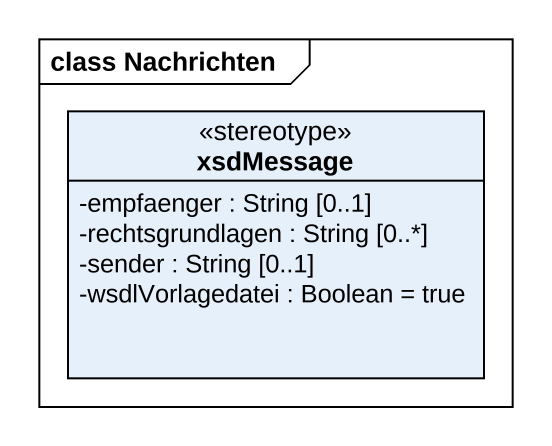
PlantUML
@startuml
mainframe class Nachrichten
hide circle
hide empty members
skinparam classAttributeIconSize 0
class xsdMessage <<stereotype>> {
  -empfaenger : String [0..1]
  -rechtsgrundlagen : String [0..*]
  -sender : String [0..1]
  -wsdlVorlagedatei : Boolean = true
}
@enduml
